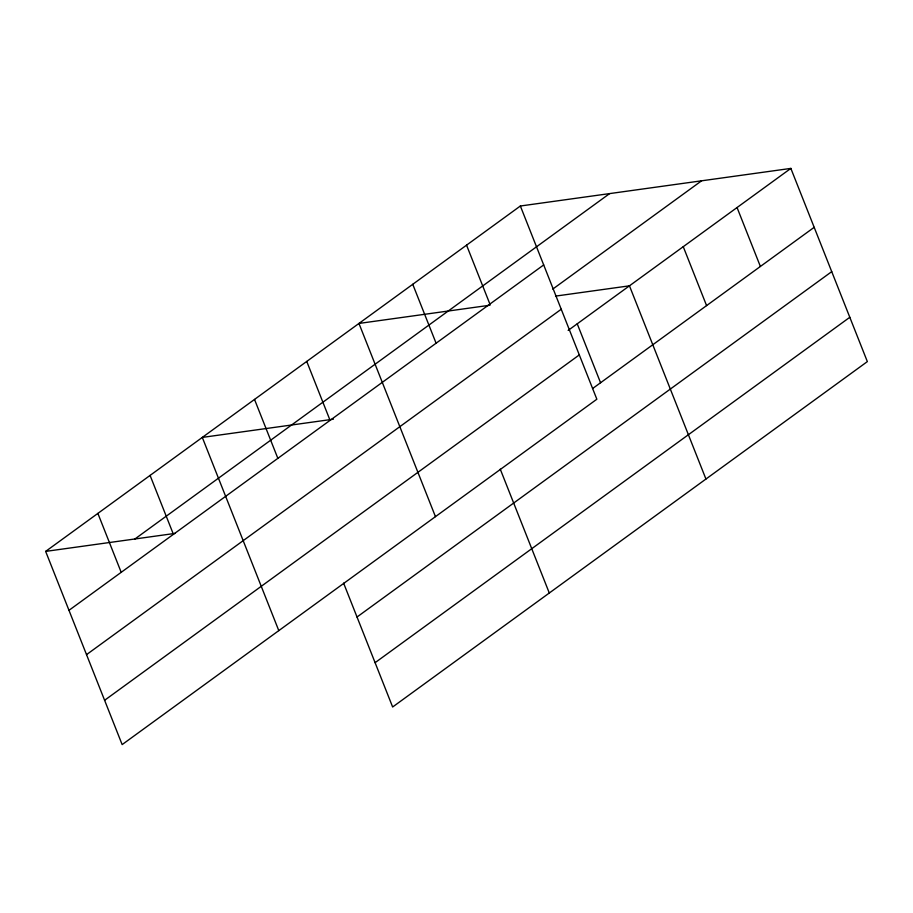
<?xml version="1.0" encoding="UTF-8"?>
<svg xmlns="http://www.w3.org/2000/svg" width="913" height="913" viewBox="0 0 913 913"><rect width="100%" height="100%" fill="white"/><g stroke="black" fill="none" stroke-linecap="round" stroke-linejoin="round"><path stroke-width="1.37" d="M520.364 206.007L596.851 399.221L122.148 744.597L45.65 551.395L520.364 206.007L790.852 168.403L867.35 361.605L392.636 706.993L343.608 583.133M134.919 538.978L609.622 193.602M68.977 610.318L543.692 264.93M552.776 289.079L701.595 180.808M86.53 654.632L561.233 309.245M568.148 330.426L790.852 168.403M104.607 700.282L579.31 354.906M592.617 388.527L814.179 227.326M357.017 617.017L831.732 271.64M375.095 662.678L849.809 317.29M490.03 305.216L358.957 323.442L435.455 516.644M555.526 296.109L629.456 285.826L705.943 479.04M333.371 419.193L202.309 437.418L278.796 630.621M45.65 551.395L175.319 533.363M737.053 207.548L760.381 266.47M683.255 246.681L706.582 305.615M577.233 323.818L600.56 382.752M466.554 245.152L489.893 304.075M500.256 469.156L549.295 593.016M412.756 284.297L436.094 343.22M306.745 361.434L330.072 420.357M254.522 399.426L277.849 458.349M150.086 475.411L173.413 534.333M97.874 513.403L121.201 572.325"/></g></svg>
